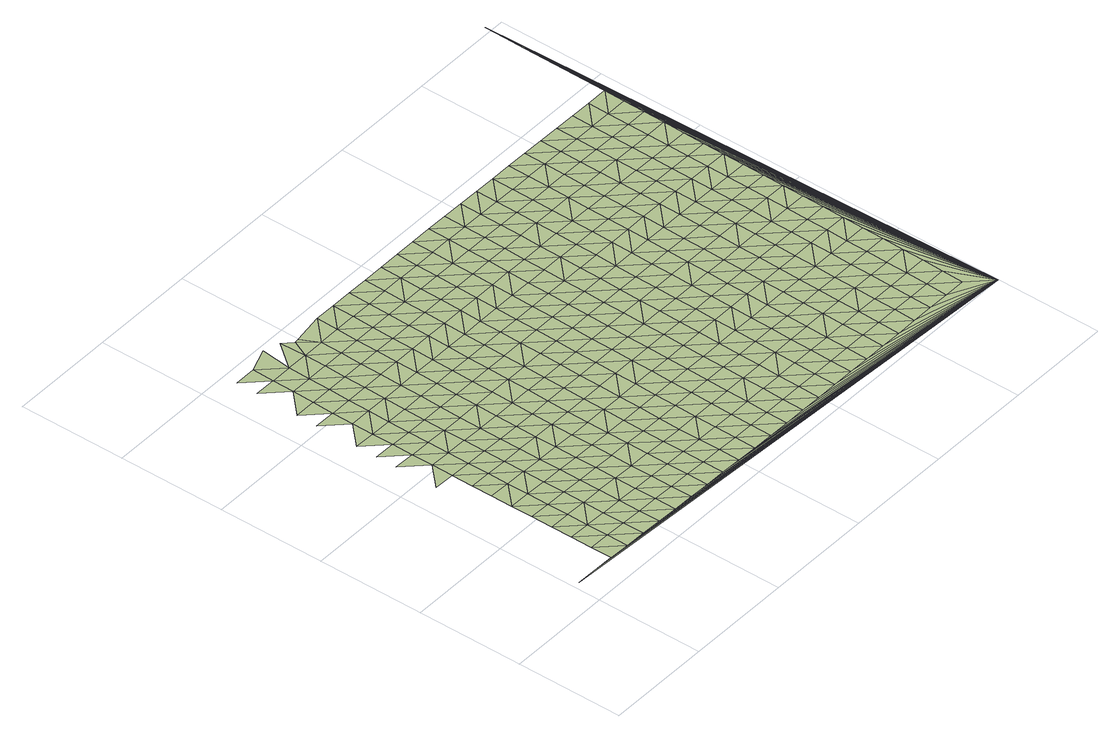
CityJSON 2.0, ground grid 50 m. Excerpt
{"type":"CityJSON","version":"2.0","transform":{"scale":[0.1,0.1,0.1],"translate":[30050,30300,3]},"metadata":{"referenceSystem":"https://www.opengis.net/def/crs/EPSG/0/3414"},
"CityObjects":{
"terrain1":{"type":"TINRelief","geometry":[{"type":"CompositeSurface","lod":"1","boundaries":[[[0,1,2]],[[0,3,4]],[[3,0,2]],[[5,4,6]],[[6,4,3]],[[7,8,5]],[[3,2,9]],[[7,5,6]],[[10,11,8]],[[3,12,6]],[[8,7,10]],[[9,12,3]],[[13,11,14]],[[11,10,15]],[[7,6,16]],[[17,18,19]],[[12,20,6]],[[21,13,14]],[[14,11,15]],[[7,16,10]],[[16,6,20]],[[9,22,12]],[[21,23,19]],[[24,25,17]],[[26,15,10]],[[23,21,14]],[[27,20,12]],[[26,10,16]],[[19,28,17]],[[24,29,30]],[[22,27,12]],[[28,19,23]],[[14,15,31]],[[20,32,16]],[[33,15,26]],[[34,24,17]],[[29,35,36]],[[27,32,20]],[[23,14,31]],[[34,17,28]],[[31,15,33]],[[37,26,16]],[[38,36,35]],[[24,39,29]],[[40,27,22]],[[32,37,16]],[[23,41,28]],[[39,24,34]],[[33,26,42]],[[31,41,23]],[[43,35,29]],[[44,32,27]],[[45,46,38]],[[37,42,26]],[[34,28,47]],[[29,39,43]],[[27,40,44]],[[33,48,31]],[[41,47,28]],[[49,50,45]],[[42,48,33]],[[38,35,51]],[[37,32,52]],[[43,53,35]],[[32,44,54]],[[39,34,55]],[[56,41,31]],[[57,50,49]],[[47,58,34]],[[45,38,51]],[[42,37,52]],[[51,35,53]],[[48,56,31]],[[32,54,52]],[[55,43,39]],[[40,59,44]],[[34,58,55]],[[47,41,60]],[[45,61,49]],[[42,62,48]],[[63,64,57]],[[56,60,41]],[[65,53,43]],[[66,54,44]],[[51,61,45]],[[52,62,42]],[[67,58,47]],[[43,55,65]],[[66,44,59]],[[49,68,57]],[[56,48,69]],[[70,71,63]],[[60,67,47]],[[54,72,52]],[[61,68,49]],[[62,69,48]],[[51,53,73]],[[55,58,74]],[[53,65,75]],[[72,54,66]],[[63,57,76]],[[67,74,58]],[[61,51,73]],[[60,56,77]],[[78,62,52]],[[68,76,57]],[[73,53,75]],[[69,79,56]],[[80,65,55]],[[66,59,81]],[[72,78,52]],[[63,82,70]],[[60,77,67]],[[74,80,55]],[[56,79,77]],[[61,83,68]],[[69,62,84]],[[76,82,63]],[[85,75,65]],[[66,86,72]],[[73,83,61]],[[78,84,62]],[[87,74,67]],[[80,85,65]],[[86,66,81]],[[76,68,88]],[[89,79,69]],[[67,77,87]],[[75,90,73]],[[78,72,91]],[[82,92,70]],[[83,88,68]],[[84,89,69]],[[85,90,75]],[[91,72,86]],[[80,74,93]],[[87,94,74]],[[95,82,76]],[[96,83,73]],[[79,97,77]],[[88,98,76]],[[89,99,79]],[[85,80,93]],[[84,78,100]],[[86,81,101]],[[90,96,73]],[[74,94,93]],[[78,91,102]],[[97,87,77]],[[76,98,95]],[[79,99,97]],[[103,104,105]],[[83,106,88]],[[84,100,89]],[[78,102,100]],[[85,107,90]],[[86,108,91]],[[96,106,83]],[[109,94,87]],[[82,95,110]],[[93,107,85]],[[108,86,101]],[[98,88,111]],[[112,99,89]],[[87,97,109]],[[96,90,113]],[[102,91,114]],[[106,111,88]],[[89,100,112]],[[93,94,115]],[[107,113,90]],[[114,91,108]],[[116,95,98]],[[117,97,99]],[[1,103,105]],[[94,109,115]],[[102,118,100]],[[111,116,98]],[[99,112,117]],[[95,119,110]],[[106,96,120]],[[121,107,93]],[[108,101,122]],[[113,123,96]],[[102,114,118]],[[97,124,109]],[[115,121,93]],[[125,119,95]],[[111,106,120]],[[126,112,100]],[[116,125,95]],[[96,123,120]],[[124,97,117]],[[113,107,127]],[[108,128,114]],[[126,100,118]],[[115,109,129]],[[121,127,107]],[[128,108,122]],[[125,130,119]],[[2,1,105]],[[111,131,116]],[[129,109,124]],[[132,123,113]],[[117,112,133]],[[114,134,118]],[[131,111,120]],[[135,112,126]],[[127,132,113]],[[134,114,128]],[[125,116,136]],[[137,121,115]],[[124,117,133]],[[115,129,138]],[[133,112,135]],[[126,118,139]],[[136,116,131]],[[120,123,140]],[[127,121,137]],[[122,141,128]],[[130,125,142]],[[132,143,123]],[[115,138,137]],[[139,118,134]],[[124,144,129]],[[9,2,105]],[[131,120,140]],[[126,145,135]],[[146,125,136]],[[123,143,140]],[[144,124,133]],[[127,147,132]],[[148,134,128]],[[145,126,139]],[[138,129,149]],[[146,142,125]],[[137,147,127]],[[128,141,148]],[[131,150,136]],[[135,151,133]],[[149,129,144]],[[143,132,152]],[[150,131,140]],[[151,135,145]],[[138,153,137]],[[139,134,154]],[[147,152,132]],[[148,155,134]],[[146,136,156]],[[144,133,157]],[[105,22,9]],[[138,149,153]],[[145,139,154]],[[156,136,150]],[[157,133,151]],[[134,155,154]],[[140,143,158]],[[147,137,159]],[[160,148,141]],[[152,161,143]],[[144,162,149]],[[153,159,137]],[[142,146,163]],[[150,140,158]],[[145,164,151]],[[146,156,165]],[[143,161,158]],[[162,144,157]],[[166,152,147]],[[167,155,148]],[[154,164,145]],[[149,168,153]],[[146,165,163]],[[159,166,147]],[[148,160,167]],[[40,22,105]],[[150,169,156]],[[157,151,170]],[[149,162,168]],[[171,161,152]],[[154,155,172]],[[169,150,158]],[[164,170,151]],[[159,153,173]],[[166,171,152]],[[155,167,172]],[[165,156,174]],[[173,153,168]],[[157,175,162]],[[176,164,154]],[[174,156,169]],[[170,177,157]],[[158,161,178]],[[160,179,167]],[[171,180,161]],[[172,176,154]],[[165,181,163]],[[166,159,182]],[[168,162,175]],[[159,173,183]],[[157,177,175]],[[40,105,59]],[[169,158,178]],[[170,164,184]],[[165,174,181]],[[161,180,178]],[[166,182,171]],[[185,172,167]],[[159,183,182]],[[176,184,164]],[[168,186,173]],[[185,167,179]],[[187,174,169]],[[188,177,170]],[[189,163,181]],[[186,168,175]],[[190,180,171]],[[191,176,172]],[[187,169,178]],[[184,188,170]],[[183,173,192]],[[171,182,190]],[[172,185,191]],[[181,174,193]],[[59,105,81]],[[192,173,186]],[[175,177,194]],[[195,184,176]],[[193,174,187]],[[188,196,177]],[[197,178,180]],[[183,198,182]],[[185,179,199]],[[190,200,180]],[[176,191,195]],[[189,181,201]],[[186,175,194]],[[183,192,198]],[[177,196,194]],[[178,197,187]],[[188,184,202]],[[201,181,193]],[[180,200,197]],[[203,190,182]],[[204,191,185]],[[202,184,195]],[[186,205,192]],[[203,182,198]],[[204,185,199]],[[81,105,101]],[[206,193,187]],[[207,196,188]],[[208,189,201]],[[205,186,194]],[[209,200,190]],[[187,197,206]],[[202,207,188]],[[192,210,198]],[[195,191,211]],[[190,203,209]],[[212,191,204]],[[213,194,196]],[[210,192,205]],[[201,193,214]],[[211,202,195]],[[206,215,193]],[[196,207,213]],[[211,191,212]],[[197,200,216]],[[203,198,217]],[[204,199,218]],[[209,219,200]],[[208,201,214]],[[205,194,220]],[[193,215,214]],[[217,198,210]],[[101,105,122]],[[216,206,197]],[[221,207,202]],[[200,219,216]],[[213,220,194]],[[209,203,222]],[[204,223,212]],[[202,211,221]],[[205,224,210]],[[222,203,217]],[[223,204,218]],[[225,215,206]],[[213,207,226]],[[214,227,208]],[[220,224,205]],[[228,219,209]],[[212,229,211]],[[206,216,225]],[[221,226,207]],[[217,210,230]],[[209,222,228]],[[229,212,223]],[[214,215,231]],[[232,220,213]],[[141,122,105]],[[224,230,210]],[[211,233,221]],[[215,225,231]],[[226,232,213]],[[216,219,234]],[[222,217,235]],[[218,236,223]],[[219,228,237]],[[233,211,229]],[[238,227,214]],[[224,220,239]],[[217,230,235]],[[216,234,225]],[[240,226,221]],[[231,238,214]],[[219,237,234]],[[232,239,220]],[[222,241,228]],[[242,229,223]],[[221,233,240]],[[243,230,224]],[[241,222,235]],[[223,236,242]],[[141,105,160]],[[244,231,225]],[[245,232,226]],[[238,246,227]],[[239,243,224]],[[237,228,247]],[[244,225,234]],[[226,240,245]],[[235,230,248]],[[233,229,249]],[[247,228,241]],[[242,250,229]],[[251,238,231]],[[252,239,232]],[[243,248,230]],[[240,233,249]],[[231,244,251]],[[232,245,252]],[[229,250,249]],[[234,237,253]],[[254,241,235]],[[255,242,236]],[[237,247,256]],[[257,246,238]],[[258,243,239]],[[248,254,235]],[[160,105,179]],[[244,234,253]],[[259,245,240]],[[238,251,257]],[[237,256,253]],[[239,252,258]],[[247,241,260]],[[261,250,242]],[[259,240,249]],[[254,260,241]],[[242,255,261]],[[262,251,244]],[[248,243,263]],[[246,257,264]],[[243,258,265]],[[266,256,247]],[[252,245,267]],[[249,250,268]],[[262,244,253]],[[269,245,259]],[[254,248,263]],[[260,266,247]],[[243,265,263]],[[261,268,250]],[[252,267,258]],[[179,105,199]],[[269,267,245]],[[257,251,270]],[[256,271,253]],[[272,259,249]],[[273,251,262]],[[254,274,260]],[[255,275,261]],[[266,271,256]],[[268,272,249]],[[257,270,264]],[[276,265,258]],[[270,251,273]],[[263,274,254]],[[277,262,253]],[[269,259,278]],[[276,258,267]],[[266,260,279]],[[280,268,261]],[[271,277,253]],[[272,278,259]],[[265,281,263]],[[274,279,260]],[[280,261,275]],[[218,199,105]],[[273,262,282]],[[283,264,270]],[[281,265,276]],[[267,269,284]],[[285,272,268]],[[277,282,262]],[[278,286,269]],[[271,266,287]],[[288,274,263]],[[279,289,266]],[[268,280,285]],[[270,273,290]],[[276,267,284]],[[281,288,263]],[[284,269,286]],[[271,287,277]],[[291,278,272]],[[282,290,273]],[[266,289,287]],[[279,274,292]],[[280,275,293]],[[272,285,291]],[[294,283,270]],[[276,295,281]],[[288,292,274]],[[236,218,105]],[[296,282,277]],[[297,286,278]],[[290,294,270]],[[295,276,284]],[[298,289,279]],[[299,285,280]],[[277,287,296]],[[278,291,297]],[[300,288,281]],[[292,298,279]],[[299,280,293]],[[301,290,282]],[[294,302,283]],[[300,281,295]],[[289,303,287]],[[304,284,286]],[[282,296,301]],[[286,297,305]],[[288,306,292]],[[291,285,307]],[[289,298,303]],[[308,285,299]],[[309,294,290]],[[284,304,295]],[[236,105,255]],[[306,288,300]],[[304,286,305]],[[310,296,287]],[[291,307,297]],[[290,301,309]],[[307,285,308]],[[311,298,292]],[[299,293,312]],[[310,287,303]],[[313,300,295]],[[292,306,311]],[[302,294,314]],[[315,305,297]],[[294,309,316]],[[295,304,313]],[[301,296,317]],[[299,318,308]],[[319,296,310]],[[315,297,307]],[[303,298,320]],[[294,316,314]],[[311,321,298]],[[318,299,312]],[[255,105,275]],[[301,317,309]],[[306,300,322]],[[317,296,319]],[[313,323,300]],[[310,303,320]],[[304,305,324]],[[308,325,307]],[[320,298,321]],[[326,305,315]],[[322,311,306]],[[300,323,322]],[[325,308,318]],[[327,316,309]],[[324,313,304]],[[324,305,326]],[[310,328,319]],[[315,307,329]],[[327,309,317]],[[330,321,311]],[[312,331,318]],[[320,328,310]],[[329,307,325]],[[332,323,313]],[[311,322,330]],[[275,105,293]],[[316,333,314]],[[319,334,317]],[[315,335,326]],[[336,316,327]],[[313,324,332]],[[337,325,318]],[[328,334,319]],[[335,315,329]],[[338,320,321]],[[322,323,339]],[[316,336,333]],[[321,330,340]],[[318,331,337]],[[327,317,341]],[[326,342,324]],[[332,339,323]],[[320,338,328]],[[334,341,317]],[[340,338,321]],[[342,326,335]],[[330,322,343]],[[344,329,325]],[[337,345,325]],[[327,346,336]],[[324,347,332]],[[312,293,105]],[[339,343,322]],[[348,334,328]],[[335,329,344]],[[341,346,327]],[[347,324,342]],[[325,345,344]],[[349,340,330]],[[350,337,331]],[[328,338,348]],[[339,332,351]],[[343,349,330]],[[352,333,336]],[[335,353,342]],[[346,354,336]],[[351,332,347]],[[341,334,355]],[[356,345,337]],[[348,357,334]],[[344,353,335]],[[338,340,358]],[[359,343,339]],[[336,354,352]],[[349,360,340]],[[337,350,356]],[[331,312,105]],[[341,355,346]],[[347,342,361]],[[334,357,355]],[[339,351,359]],[[358,348,338]],[[345,362,344]],[[358,340,360]],[[353,361,342]],[[363,349,343]],[[345,356,362]],[[364,354,346]],[[351,347,365]],[[363,343,359]],[[366,357,348]],[[353,344,367]],[[346,355,364]],[[365,347,361]],[[368,360,349]],[[350,369,356]],[[348,358,366]],[[367,344,362]],[[352,354,370]],[[351,371,359]],[[349,363,368]],[[331,105,350]],[[357,372,355]],[[373,361,353]],[[354,364,370]],[[365,371,351]],[[356,374,362]],[[357,366,372]],[[367,373,353]],[[358,360,375]],[[360,368,376]],[[374,356,369]],[[377,364,355]],[[363,359,378]],[[379,352,370]],[[371,380,359]],[[358,375,366]],[[381,365,361]],[[367,362,382]],[[377,355,372]],[[375,360,376]],[[373,383,361]],[[363,378,368]],[[378,359,380]],[[382,362,374]],[[365,381,371]],[[369,350,105]],[[381,361,383]],[[370,364,384]],[[366,385,372]],[[386,373,367]],[[387,364,377]],[[388,376,368]],[[374,369,389]],[[385,366,375]],[[386,367,382]],[[384,379,370]],[[390,380,371]],[[384,364,387]],[[388,368,378]],[[377,372,391]],[[392,383,373]],[[371,381,390]],[[374,393,382]],[[391,372,385]],[[373,386,392]],[[394,375,376]],[[380,395,378]],[[396,376,388]],[[389,393,374]],[[105,389,369]],[[377,397,387]],[[379,384,398]],[[390,395,380]],[[375,394,385]],[[381,383,399]],[[397,377,391]],[[394,376,396]],[[383,392,400]],[[401,388,378]],[[386,382,402]],[[393,403,382]],[[387,404,384]],[[399,390,381]],[[395,401,378]],[[399,383,400]],[[405,391,385]],[[386,402,392]],[[389,105,393]],[[404,387,397]],[[402,382,403]],[[396,388,406]],[[385,394,405]],[[384,407,398]],[[408,395,390]],[[403,393,105]],[[401,406,388]],[[409,400,392]],[[407,384,404]],[[390,399,408]],[[397,391,410]],[[105,402,403]],[[405,411,391]],[[409,392,402]],[[394,396,412]],[[406,413,396]],[[404,397,410]],[[414,401,395]],[[409,402,105]],[[415,398,407]],[[391,411,410]],[[395,408,416]],[[412,405,394]],[[399,400,417]],[[412,396,413]],[[418,400,409]],[[401,414,406]],[[409,105,418]],[[395,416,414]],[[404,419,407]],[[399,417,408]],[[417,400,418]],[[420,411,405]],[[105,417,418]],[[410,419,404]],[[421,413,406]],[[405,412,420]],[[415,407,422]],[[423,416,408]],[[423,417,105]],[[406,414,421]],[[410,411,424]],[[419,422,407]],[[423,408,417]],[[423,105,425]],[[411,420,424]],[[412,413,426]],[[421,427,413]],[[428,419,410]],[[414,416,429]],[[425,105,429]],[[422,430,415]],[[425,416,423]],[[412,426,420]],[[424,428,410]],[[426,413,427]],[[429,421,414]],[[429,105,431]],[[416,425,429]],[[422,419,432]],[[433,424,420]],[[434,431,105]],[[428,432,419]],[[431,427,421]],[[433,420,426]],[[435,430,422]],[[105,436,434]],[[421,429,431]],[[437,428,424]],[[432,435,422]],[[438,436,105]],[[424,433,437]],[[426,427,436]],[[427,431,434]],[[439,432,428]],[[438,105,440]],[[430,435,441]],[[433,426,436]],[[428,437,439]],[[436,427,434]],[[440,105,442]],[[443,435,432]],[[438,437,433]],[[444,442,105]],[[432,439,443]],[[438,433,436]],[[444,105,445]],[[441,435,446]],[[435,443,447]],[[439,437,442]],[[445,105,448]],[[440,437,438]],[[446,435,447]],[[439,442,443]],[[449,448,105]],[[442,437,440]],[[449,105,450]],[[444,447,443]],[[450,105,451]],[[444,443,442]],[[451,105,452]],[[446,447,448]],[[445,447,444]],[[453,452,105]],[[448,447,445]],[[105,454,453]]]}]}
},
"vertices":[
[200,200,44],[200,100,44],[300,100,41],[300,200,41],[200,300,44],[200,400,44],[300,300,41],[300,400,40],[200,500,44],[400,100,38],[300,500,40],[200,600,43],[400,200,37],[200,700,43],[300,700,40],[300,600,40],[400,400,37],[200,1000,43],[100,900,46],[200,900,43],[400,300,37],[200,800,43],[500,100,34],[300,800,40],[200,1100,43],[100,1100,46],[400,500,37],[500,200,34],[300,900,40],[200,1200,43],[100,1200,46],[400,700,37],[500,300,34],[400,600,37],[300,1000,40],[200,1300,43],[100,1300,46],[500,400,34],[200,1400,43],[300,1100,40],[600,100,31],[400,800,37],[500,500,34],[300,1200,40],[600,200,31],[200,1500,45],[100,1500,46],[400,900,37],[500,600,34],[200,1600,48],[100,1600,48],[300,1400,43],[600,400,31],[300,1300,40],[600,300,31],[400,1100,37],[500,700,34],[200,1700,51],[400,1000,37],[700,100,28],[500,800,34],[300,1500,45],[600,500,31],[200,1800,53],[100,1800,53],[400,1200,38],[700,200,28],[500,900,34],[300,1600,48],[600,600,31],[200,1900,56],[100,1900,55],[700,300,28],[400,1400,43],[500,1000,34],[400,1300,40],[300,1700,51],[600,800,31],[700,400,28],[600,700,31],[500,1100,35],[800,100,25],[300,1800,53],[400,1500,46],[700,500,28],[500,1200,38],[800,200,25],[600,900,31],[400,1600,48],[700,600,28],[500,1300,41],[800,300,25],[313,1942,57],[600,1100,36],[600,1000,33],[400,1800,53],[500,1400,43],[700,800,28],[400,1700,51],[700,700,28],[800,500,25],[900,100,22],[800,400,25],[100,100,47],[0,100,49],[2500,0,9],[500,1500,46],[600,1200,38],[900,200,22],[700,900,30],[391,1919,56],[500,1600,48],[800,600,25],[600,1300,41],[900,300,22],[700,1000,33],[500,1700,51],[800,700,25],[900,400,22],[434,1877,55],[600,1500,46],[700,1100,36],[1000,100,19],[600,1400,43],[800,800,28],[500,1800,53],[900,500,21],[700,1200,38],[1000,200,19],[800,900,31],[456,1880,55],[600,1600,48],[700,1300,41],[900,700,26],[1000,300,18],[900,600,23],[600,1700,51],[800,1100,36],[800,1000,33],[1000,400,18],[700,1500,46],[1100,100,15],[600,1900,56],[700,1400,43],[900,800,28],[1000,500,21],[600,1800,53],[800,1200,38],[1100,200,15],[900,900,31],[700,1600,48],[1000,600,23],[800,1300,41],[900,1000,33],[1100,400,18],[1100,300,16],[700,1700,51],[1000,700,26],[800,1500,46],[900,1100,36],[1200,100,12],[800,1400,43],[1000,800,28],[700,1900,56],[1100,500,21],[700,1800,54],[900,1200,38],[1200,200,13],[1000,900,31],[800,1600,48],[1100,600,23],[900,1300,41],[1200,300,16],[1000,1000,33],[800,1700,51],[1100,800,28],[1200,400,18],[1100,700,26],[900,1500,46],[1300,100,11],[900,1400,43],[800,1800,54],[1000,1200,38],[1000,1100,36],[1200,500,21],[1300,200,13],[1100,900,31],[900,1600,49],[1200,600,23],[800,1900,56],[1000,1300,41],[1300,300,16],[1100,1000,33],[900,1700,51],[1200,800,28],[1300,400,18],[1200,700,26],[1000,1500,46],[1100,1100,36],[1400,100,11],[1000,1400,44],[900,1800,54],[1300,500,21],[1100,1200,38],[1400,200,13],[1200,900,31],[1000,1600,49],[1300,600,23],[900,1900,56],[1100,1300,41],[1200,1000,33],[1400,400,18],[1400,300,16],[1300,700,26],[1000,1800,54],[1000,1700,51],[1100,1500,46],[1200,1100,36],[1500,100,11],[1100,1400,44],[1300,800,28],[1400,500,21],[1200,1200,39],[1500,200,13],[1300,900,31],[1100,1600,49],[1400,600,23],[1000,1900,56],[1200,1300,41],[1500,300,16],[1300,1000,34],[1100,1700,51],[1400,700,26],[1500,400,18],[1200,1500,46],[1300,1100,36],[1600,100,11],[1200,1400,44],[1100,1800,54],[1400,800,29],[1500,500,21],[1300,1200,39],[1600,200,13],[1400,900,31],[1200,1600,49],[1500,600,23],[1100,1900,56],[1300,1300,41],[1400,1000,34],[1600,400,18],[1600,300,16],[1200,1700,51],[1500,700,26],[1300,1500,46],[1400,1100,36],[1700,100,11],[1300,1400,44],[1200,1800,54],[1500,800,29],[1600,500,21],[1400,1200,39],[1700,200,13],[1300,1600,49],[1500,1000,34],[1200,1900,56],[1500,900,31],[1400,1300,41],[1600,700,26],[1700,300,16],[1600,600,24],[1300,1800,54],[1400,1400,44],[1700,400,19],[1300,1700,51],[1500,1100,36],[1800,100,11],[1600,800,29],[1400,1500,46],[1700,500,21],[1500,1200,39],[1800,200,13],[1600,900,31],[1400,1600,49],[1300,1900,55],[1700,700,26],[1800,300,16],[1700,600,24],[1500,1400,44],[1600,1000,34],[1500,1300,41],[1400,1700,51],[1800,400,19],[1600,1100,36],[1900,100,11],[1400,1800,53],[1700,800,29],[1500,1500,46],[1800,500,21],[1600,1200,39],[1900,200,14],[1700,900,31],[1500,1600,49],[1400,1900,54],[1600,1300,41],[1800,700,26],[1800,600,24],[1700,1000,34],[1900,400,19],[1900,300,16],[1500,1700,50],[1600,1400,44],[1700,1100,36],[2000,100,11],[1800,800,29],[1500,1900,53],[1900,500,21],[1500,1800,51],[1600,1600,48],[2000,200,14],[1600,1500,46],[1700,1300,41],[1700,1200,39],[1800,1000,34],[1800,900,31],[1900,700,26],[2000,300,16],[1900,600,24],[1600,1700,49],[1700,1400,44],[2000,400,19],[1800,1100,36],[2100,100,11],[1900,800,29],[1600,1900,51],[1700,1500,46],[2000,500,21],[1600,1800,50],[2100,200,14],[1800,1300,41],[1900,900,31],[1800,1200,39],[1700,1600,47],[2000,600,24],[1900,1000,34],[2100,400,19],[2100,300,16],[1700,1700,48],[2000,700,26],[1800,1400,43],[1900,1100,36],[2200,100,11],[2000,800,29],[1700,1900,50],[2100,500,21],[1700,1800,49],[1800,1600,46],[2200,200,14],[1800,1500,44],[1900,1300,41],[2000,900,31],[1900,1200,39],[2100,600,24],[2200,300,16],[2000,1000,34],[1800,1700,47],[2100,700,26],[1900,1400,42],[2200,400,19],[2000,1100,36],[2300,100,11],[1800,1800,48],[2100,800,29],[1900,1500,43],[2200,500,22],[2300,200,14],[2000,1300,40],[2000,1200,39],[1900,1600,44],[2100,1000,34],[1800,1900,49],[2100,900,31],[2200,700,26],[2300,300,17],[2200,600,24],[1900,1800,47],[2000,1400,41],[2300,400,19],[1900,1700,46],[2100,1100,36],[2400,100,12],[2200,800,29],[2000,1500,42],[2300,500,22],[2400,200,14],[2100,1300,39],[2200,900,31],[2100,1200,37],[2000,1600,43],[1900,1900,48],[2300,700,26],[2300,600,24],[2200,1000,34],[2400,400,19],[2400,300,17],[2000,1700,44],[2100,1400,40],[2200,1100,35],[2000,1800,46],[2300,800,29],[2400,500,22],[2100,1600,42],[2100,1500,41],[2200,1300,37],[2200,1200,36],[2300,1000,33],[2000,1900,47],[2300,900,31],[2400,700,26],[2400,600,24],[2100,1700,43],[2200,1400,39],[2300,1100,34],[2100,1800,44],[2400,800,29],[2200,1500,40],[2400,900,30],[2300,1300,36],[2300,1200,35],[2200,1600,41],[2400,1000,32],[2100,1900,46],[2400,1100,33],[2200,1700,42],[2300,1400,37],[2400,1200,34],[2200,1800,43],[2400,1300,35],[2300,1500,39],[2400,1400,36],[2300,1600,40],[2400,1500,37],[2200,1900,44],[2400,1600,39],[2300,1700,41],[2400,1700,40],[2400,1800,41],[2300,1900,43],[2300,1800,42],[2400,1900,42],[2400,2000,43],[2400,2100,44],[2400,2200,45],[2400,2300,47],[2400,2400,48],[2400,2500,49]
]}
